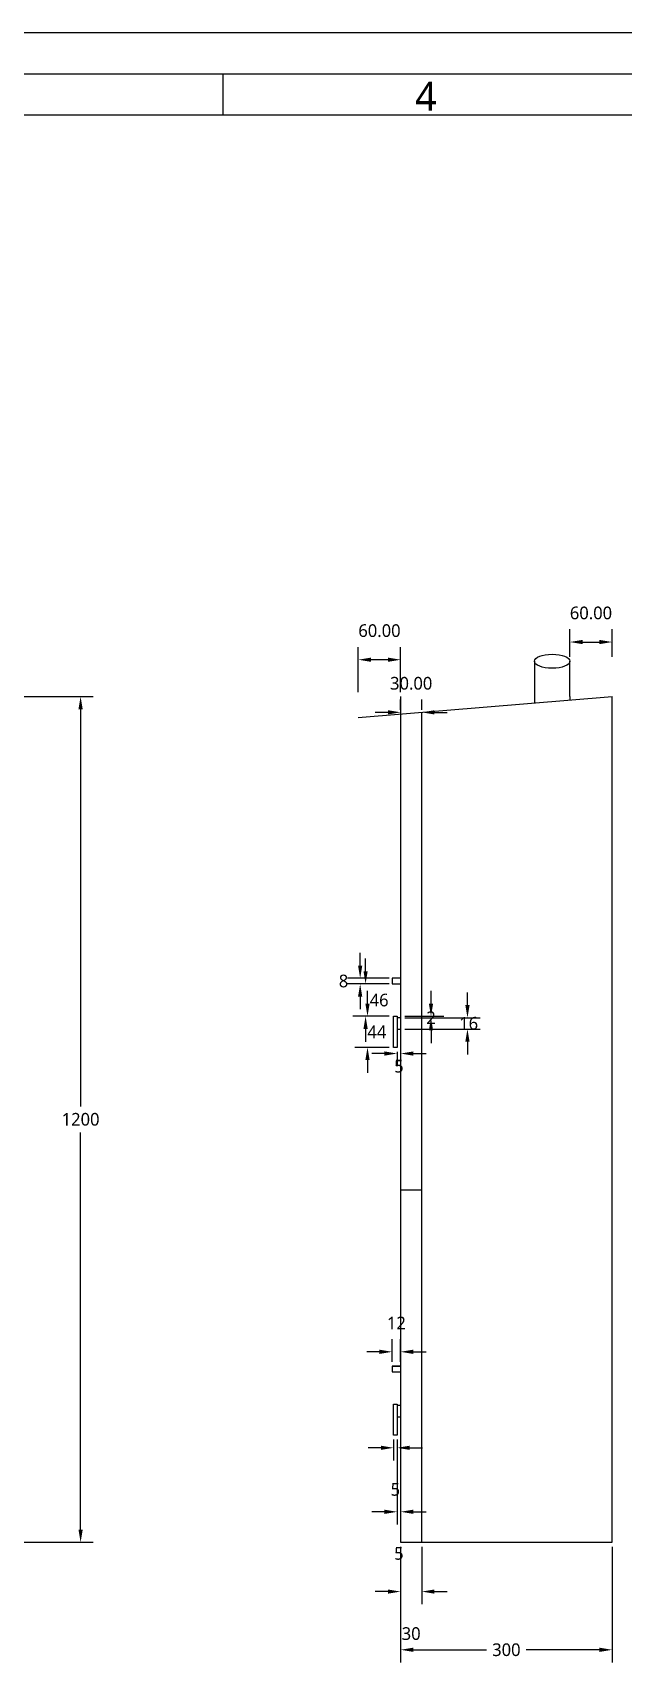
# Model space of a CAD drawing. Header units: millimetres. Extents: x 285 to 8665, y 589 to 4057.
# Drawn here: x 1930 to 2768, y 1748 to 4057 of the extents above; entities that cross this region are included whole.
import ezdxf
from ezdxf.enums import TextEntityAlignment as Align

# ---------------------------------------------------------------- set-up
doc = ezdxf.new("R2010")
doc.units = ezdxf.units.MM
doc.header["$LTSCALE"] = 6
for name, color, linetype in [('035', 5, 'Continuous'), ('07', 7, 'Continuous'), ('DIMEN', 120, 'Continuous')]:
    doc.layers.add(name, color=color, linetype=linetype)
doc.styles.add('ISO Proportional', font='Microsoft JhengHei.ttf')
doc.styles.get("Standard").update_dxf_attribs({"font": 'Microsoft JhengHei.ttf'})
doc.styles.add('WD', font='Microsoft JhengHei.ttf')
doc.dimstyles.new('-', dxfattribs={"dimscale": 100, "dimtxt": 0.18, "dimasz": 0.18, "dimexe": 0.18, "dimexo": 0.0625, "dimgap": 0.09, "dimtad": 0, "dimtih": 1, "dimtoh": 1, "dimzin": 0, "dimdsep": 46, "dimtxsty": 'WD', "dimcen": 0.09, "dimadec": 0, "dimazin": 0, "dimtfac": 1, "dimtofl": 0, "dimtmove": 2, "dimatfit": 3, "dimfxl": 1, "dimtolj": 1, "dimtzin": 0, "dimarcsym": 0})

# ---------------------------------------------------------------- blocks, each defined once
blk = doc.blocks.new('IEC_border_a3')
at = {"layer": '035'}
blk.add_line((164, 292), (164, 287), dxfattribs=at)
for points in [[(0, 297), (420, 297), (420, 0), (0, 0)], [(18, 287), (410, 287), (410, 10), (18, 10)]]:
    blk.add_lwpolyline(points, close=True, dxfattribs=at)
at = {"layer": '07'}
blk.add_lwpolyline([(13, 292), (415, 292), (415, 5), (13, 5)], close=True, dxfattribs=at)
at = {"layer": '035', "style": 'ISO Proportional'}
blk.add_text('4', height=3.5, dxfattribs=at).set_placement((187.38, 287.5))
blk = doc.blocks.new('電腦輔助電機製圖作業圖框')
at = {"xscale": 0.7070707070707071, "yscale": 0.7070707070707071, "zscale": 0.7070707070707071}
blk.add_blockref('IEC_border_a3', (0, 0), dxfattribs=at)
for tag, height, p in [('@科系', 3.54, (208.59, 31.82)), ('@班級', 3.54, (243.94, 31.82)), ('@項目', 3.54, (279.29, 31.82)), ('@姓名', 3.54, (243.94, 24.75)), ('@學號', 2.36, (208.59, 24.75)), ('@日期', 2.36, (279.29, 24.75)), ('@作業', 3.54, (227.52, 14.49)), ('@頁次', 3.54, (272.22, 10.61)), ('@總頁次', 3.54, (286.36, 10.61))]:
    blk.add_attdef(tag, text='', height=height).set_placement(p, align=Align.MIDDLE_CENTER)
at = {"flags": 9}
blk.add_attdef('WD_TB', (0, 0), '', height=3.54, dxfattribs=at)
blk = doc.blocks.new('*D49')
at = {"layer": 'Defpoints', "color": 0, "transparency": 16777216}
for p in [(1783.2, 3114.7), (1783.2, 1914.7), (1998.2, 1914.7)]:
    blk.add_point(p, dxfattribs=at)
at = {"layer": 'DIMEN', "color": 0, "lineweight": -2, "transparency": 16777216}
for p, q in [((1789.4, 3114.7), (2016.2, 3114.7)), ((1998.2, 3096.7), (1998.2, 2533)), ((1998.2, 1932.7), (1998.2, 2496.3)), ((1789.4, 1914.7), (2016.2, 1914.7))]:
    blk.add_line(p, q, dxfattribs=at)
at = {"layer": 'DIMEN', "color": 0, "transparency": 16777216}
for points in [[(1995.2, 3096.7), (2001.2, 3096.7), (1998.2, 3114.7)], [(1995.2, 1932.7), (2001.2, 1932.7), (1998.2, 1914.7)]]:
    blk.add_solid(points, dxfattribs=at)
at = {"layer": 'DIMEN', "color": 0, "transparency": 16777216, "insert": (1998.2, 2514.7), "char_height": 18, "attachment_point": 5, "style": 'WD'}
blk.add_mtext('\\A1;1200', dxfattribs=at)
blk = doc.blocks.new('*D75')
at = {"layer": 'Defpoints', "color": 0, "transparency": 16777216}
for p in [(2392.1, 3166.9), (2392.1, 3114.7), (2452.1, 3114.7)]:
    blk.add_point(p, dxfattribs=at)
at = {"layer": 'DIMEN', "color": 0, "lineweight": -2, "transparency": 16777216}
for p, q in [((2392.1, 3120.9), (2392.1, 3184.9)), ((2434.1, 3166.9), (2410.1, 3166.9)), ((2452.1, 3120.9), (2452.1, 3184.9))]:
    blk.add_line(p, q, dxfattribs=at)
at = {"layer": 'DIMEN', "color": 0, "transparency": 16777216}
for points in [[(2410.1, 3169.9), (2410.1, 3163.9), (2392.1, 3166.9)], [(2434.1, 3169.9), (2434.1, 3163.9), (2452.1, 3166.9)]]:
    blk.add_solid(points, dxfattribs=at)
at = {"layer": 'DIMEN', "color": 0, "transparency": 16777216, "insert": (2422.1, 3208), "char_height": 18, "attachment_point": 5, "style": 'WD'}
blk.add_mtext('\\A1;60.00', dxfattribs=at)
blk = doc.blocks.new('*D76')
at = {"layer": 'Defpoints', "color": 0, "transparency": 16777216}
for p in [(2752.1, 3192), (2692.1, 3164.7), (2752.1, 3164.7)]:
    blk.add_point(p, dxfattribs=at)
at = {"layer": 'DIMEN', "color": 0, "lineweight": -2, "transparency": 16777216}
for p, q in [((2692.1, 3170.9), (2692.1, 3210)), ((2752.1, 3170.9), (2752.1, 3210)), ((2710.1, 3192), (2734.1, 3192))]:
    blk.add_line(p, q, dxfattribs=at)
at = {"layer": 'DIMEN', "color": 0, "transparency": 16777216}
for points in [[(2710.1, 3195), (2710.1, 3189), (2692.1, 3192)], [(2734.1, 3195), (2734.1, 3189), (2752.1, 3192)]]:
    blk.add_solid(points, dxfattribs=at)
at = {"layer": 'DIMEN', "color": 0, "transparency": 16777216, "insert": (2722.1, 3233.1), "char_height": 18, "attachment_point": 5, "style": 'WD'}
blk.add_mtext('\\A1;60.00', dxfattribs=at)
blk = doc.blocks.new('*D77')
at = {"layer": 'Defpoints', "color": 0, "transparency": 16777216}
for p in [(2452.1, 3089.7), (2482.1, 3092.2), (2482.1, 3089.7)]:
    blk.add_point(p, dxfattribs=at)
at = {"layer": 'DIMEN', "color": 0, "lineweight": -2, "transparency": 16777216}
for p, q in [((2452.1, 3095.9), (2452.1, 3110.2)), ((2482.1, 3095.9), (2482.1, 3110.2)), ((2434.1, 3092.2), (2416.1, 3092.2)), ((2500.1, 3092.2), (2518.1, 3092.2))]:
    blk.add_line(p, q, dxfattribs=at)
at = {"layer": 'DIMEN', "color": 0, "transparency": 16777216}
for points in [[(2434.1, 3095.2), (2434.1, 3089.2), (2452.1, 3092.2)], [(2500.1, 3095.2), (2500.1, 3089.2), (2482.1, 3092.2)]]:
    blk.add_solid(points, dxfattribs=at)
at = {"layer": 'DIMEN', "color": 0, "transparency": 16777216, "insert": (2467.1, 3133.3), "char_height": 18, "attachment_point": 5, "style": 'WD'}
blk.add_mtext('\\A1;30.00', dxfattribs=at)
blk = doc.blocks.new('*D78')
at = {"layer": 'Defpoints', "color": 0, "transparency": 16777216}
for p in [(2452.1, 1914.7), (2752.1, 1914.7), (2752.1, 1762.1)]:
    blk.add_point(p, dxfattribs=at)
at = {"layer": 'DIMEN', "color": 0, "lineweight": -2, "transparency": 16777216}
for p, q in [((2452.1, 1908.4), (2452.1, 1744.1)), ((2752.1, 1908.4), (2752.1, 1744.1)), ((2470.1, 1762.1), (2573.7, 1762.1)), ((2734.1, 1762.1), (2630.4, 1762.1))]:
    blk.add_line(p, q, dxfattribs=at)
at = {"layer": 'DIMEN', "color": 0, "transparency": 16777216}
for points in [[(2470.1, 1765.1), (2470.1, 1759.1), (2452.1, 1762.1)], [(2734.1, 1765.1), (2734.1, 1759.1), (2752.1, 1762.1)]]:
    blk.add_solid(points, dxfattribs=at)
at = {"layer": 'DIMEN', "color": 0, "transparency": 16777216, "insert": (2602.1, 1762.1), "char_height": 18, "attachment_point": 5, "style": 'WD'}
blk.add_mtext('\\A1;300', dxfattribs=at)
blk = doc.blocks.new('*D79')
at = {"layer": 'Defpoints', "color": 0, "transparency": 16777216}
for p in [(2452.1, 1914.7), (2482.1, 1914.7), (2482.1, 1844.7)]:
    blk.add_point(p, dxfattribs=at)
at = {"layer": 'DIMEN', "color": 0, "lineweight": -2, "transparency": 16777216}
for p, q in [((2452.1, 1908.4), (2452.1, 1826.7)), ((2482.1, 1908.4), (2482.1, 1826.7)), ((2434.1, 1844.7), (2416.1, 1844.7)), ((2500.1, 1844.7), (2518.1, 1844.7))]:
    blk.add_line(p, q, dxfattribs=at)
at = {"layer": 'DIMEN', "color": 0, "transparency": 16777216}
for points in [[(2434.1, 1847.7), (2434.1, 1841.7), (2452.1, 1844.7)], [(2500.1, 1847.7), (2500.1, 1841.7), (2482.1, 1844.7)]]:
    blk.add_solid(points, dxfattribs=at)
at = {"layer": 'DIMEN', "color": 0, "transparency": 16777216, "insert": (2467.1, 1785), "char_height": 18, "attachment_point": 5, "style": 'WD'}
blk.add_mtext('\\A1;30', dxfattribs=at)
blk = doc.blocks.new('*D80')
at = {"layer": 'Defpoints', "color": 0, "transparency": 16777216}
for p in [(2442.1, 2706.9), (2402.4, 2660.9), (2442.1, 2660.9)]:
    blk.add_point(p, dxfattribs=at)
at = {"layer": 'DIMEN', "color": 0, "lineweight": -2, "transparency": 16777216}
for p, q in [((2402.4, 2724.9), (2402.4, 2742.9)), ((2435.8, 2706.9), (2384.4, 2706.9)), ((2435.8, 2660.9), (2384.4, 2660.9)), ((2402.4, 2642.9), (2402.4, 2624.9))]:
    blk.add_line(p, q, dxfattribs=at)
at = {"layer": 'DIMEN', "color": 0, "transparency": 16777216}
for points in [[(2399.4, 2724.9), (2405.4, 2724.9), (2402.4, 2706.9)], [(2399.4, 2642.9), (2405.4, 2642.9), (2402.4, 2660.9)]]:
    blk.add_solid(points, dxfattribs=at)
at = {"layer": 'DIMEN', "color": 0, "transparency": 16777216, "insert": (2421.6, 2683.9), "char_height": 18, "attachment_point": 5, "style": 'WD'}
blk.add_mtext('\\A1;46', dxfattribs=at)
blk = doc.blocks.new('*D81')
at = {"layer": 'Defpoints', "color": 0, "transparency": 16777216}
for p in [(2442.1, 2660.9), (2405.1, 2616.9), (2442.1, 2616.9)]:
    blk.add_point(p, dxfattribs=at)
at = {"layer": 'DIMEN', "color": 0, "lineweight": -2, "transparency": 16777216}
for p, q in [((2405.1, 2678.9), (2405.1, 2696.9)), ((2435.8, 2660.9), (2387.1, 2660.9)), ((2435.8, 2616.9), (2387.1, 2616.9)), ((2405.1, 2598.9), (2405.1, 2580.9))]:
    blk.add_line(p, q, dxfattribs=at)
at = {"layer": 'DIMEN', "color": 0, "transparency": 16777216}
for points in [[(2402.1, 2678.9), (2408.1, 2678.9), (2405.1, 2660.9)], [(2402.1, 2598.9), (2408.1, 2598.9), (2405.1, 2616.9)]]:
    blk.add_solid(points, dxfattribs=at)
at = {"layer": 'DIMEN', "color": 0, "transparency": 16777216, "insert": (2418.4, 2638.9), "char_height": 18, "attachment_point": 5, "style": 'WD'}
blk.add_mtext('\\A1;44', dxfattribs=at)
blk = doc.blocks.new('*D82')
at = {"layer": 'Defpoints', "color": 0, "transparency": 16777216}
for p in [(2452.1, 2660.9), (2452.1, 2658.9), (2495.2, 2658.9)]:
    blk.add_point(p, dxfattribs=at)
at = {"layer": 'DIMEN', "color": 0, "lineweight": -2, "transparency": 16777216}
for p, q in [((2495.2, 2678.9), (2495.2, 2696.9)), ((2458.3, 2660.9), (2513.2, 2660.9)), ((2458.3, 2658.9), (2513.2, 2658.9)), ((2495.2, 2640.9), (2495.2, 2622.9))]:
    blk.add_line(p, q, dxfattribs=at)
at = {"layer": 'DIMEN', "color": 0, "transparency": 16777216}
for points in [[(2492.2, 2678.9), (2498.2, 2678.9), (2495.2, 2660.9)], [(2492.2, 2640.9), (2498.2, 2640.9), (2495.2, 2658.9)]]:
    blk.add_solid(points, dxfattribs=at)
at = {"layer": 'DIMEN', "color": 0, "transparency": 16777216, "insert": (2495.2, 2658.9), "char_height": 18, "attachment_point": 5, "style": 'WD'}
blk.add_mtext('\\A1;2', dxfattribs=at)
blk = doc.blocks.new('*D83')
at = {"layer": 'Defpoints', "color": 0, "transparency": 16777216}
for p in [(2447.1, 2616.9), (2452.1, 2616.9), (2452.1, 2608.1)]:
    blk.add_point(p, dxfattribs=at)
at = {"layer": 'DIMEN', "color": 0, "lineweight": -2, "transparency": 16777216}
for p, q in [((2447.1, 2610.7), (2447.1, 2590.1)), ((2452.1, 2610.7), (2452.1, 2590.1)), ((2429.1, 2608.1), (2411.1, 2608.1)), ((2470.1, 2608.1), (2488.1, 2608.1))]:
    blk.add_line(p, q, dxfattribs=at)
at = {"layer": 'DIMEN', "color": 0, "transparency": 16777216}
for points in [[(2429.1, 2611.1), (2429.1, 2605.1), (2447.1, 2608.1)], [(2470.1, 2611.1), (2470.1, 2605.1), (2452.1, 2608.1)]]:
    blk.add_solid(points, dxfattribs=at)
at = {"layer": 'DIMEN', "color": 0, "transparency": 16777216, "insert": (2449.6, 2590.1), "char_height": 18, "attachment_point": 5, "style": 'WD'}
blk.add_mtext('\\A1;5', dxfattribs=at)
blk = doc.blocks.new('*D84')
at = {"layer": 'Defpoints', "color": 0, "transparency": 16777216}
for p in [(2452.1, 2658.9), (2452.1, 2642.9), (2546.9, 2642.9)]:
    blk.add_point(p, dxfattribs=at)
at = {"layer": 'DIMEN', "color": 0, "lineweight": -2, "transparency": 16777216}
for p, q in [((2546.9, 2676.9), (2546.9, 2694.9)), ((2458.3, 2658.9), (2564.9, 2658.9)), ((2458.3, 2642.9), (2564.9, 2642.9)), ((2546.9, 2624.9), (2546.9, 2606.9))]:
    blk.add_line(p, q, dxfattribs=at)
at = {"layer": 'DIMEN', "color": 0, "transparency": 16777216}
for points in [[(2543.9, 2676.9), (2549.9, 2676.9), (2546.9, 2658.9)], [(2543.9, 2624.9), (2549.9, 2624.9), (2546.9, 2642.9)]]:
    blk.add_solid(points, dxfattribs=at)
at = {"layer": 'DIMEN', "color": 0, "transparency": 16777216, "insert": (2548.6, 2650.9), "char_height": 18, "attachment_point": 5, "style": 'WD'}
blk.add_mtext('\\A1;16', dxfattribs=at)
blk = doc.blocks.new('*D85')
at = {"layer": 'Defpoints', "color": 0, "transparency": 16777216}
for p in [(2394.7, 2706.9), (2442.1, 2714.9), (2442.1, 2706.9)]:
    blk.add_point(p, dxfattribs=at)
at = {"layer": 'DIMEN', "color": 0, "lineweight": -2, "transparency": 16777216}
for p, q in [((2394.7, 2732.9), (2394.7, 2750.9)), ((2435.8, 2714.9), (2376.7, 2714.9)), ((2435.8, 2706.9), (2376.7, 2706.9)), ((2394.7, 2688.9), (2394.7, 2670.9))]:
    blk.add_line(p, q, dxfattribs=at)
at = {"layer": 'DIMEN', "color": 0, "transparency": 16777216}
for points in [[(2391.7, 2732.9), (2397.7, 2732.9), (2394.7, 2714.9)], [(2391.7, 2688.9), (2397.7, 2688.9), (2394.7, 2706.9)]]:
    blk.add_solid(points, dxfattribs=at)
at = {"layer": 'DIMEN', "color": 0, "transparency": 16777216, "insert": (2371.1, 2710.9), "char_height": 18, "attachment_point": 5, "style": 'WD'}
blk.add_mtext('\\A1;8', dxfattribs=at)
blk = doc.blocks.new('*D86')
at = {"layer": 'Defpoints', "color": 0, "transparency": 16777216}
for p in [(2452.1, 2184.9), (2440.1, 2164.7), (2452.1, 2164.7)]:
    blk.add_point(p, dxfattribs=at)
at = {"layer": 'DIMEN', "color": 0, "lineweight": -2, "transparency": 16777216}
for p, q in [((2440.1, 2170.9), (2440.1, 2202.9)), ((2452.1, 2170.9), (2452.1, 2202.9)), ((2422.1, 2184.9), (2404.1, 2184.9)), ((2470.1, 2184.9), (2488.1, 2184.9))]:
    blk.add_line(p, q, dxfattribs=at)
at = {"layer": 'DIMEN', "color": 0, "transparency": 16777216}
for points in [[(2422.1, 2187.9), (2422.1, 2181.9), (2440.1, 2184.9)], [(2470.1, 2187.9), (2470.1, 2181.9), (2452.1, 2184.9)]]:
    blk.add_solid(points, dxfattribs=at)
at = {"layer": 'DIMEN', "color": 0, "transparency": 16777216, "insert": (2446.1, 2225.8), "char_height": 18, "attachment_point": 5, "style": 'WD'}
blk.add_mtext('\\A1;12', dxfattribs=at)
blk = doc.blocks.new('*D87')
at = {"layer": 'Defpoints', "color": 0, "transparency": 16777216}
for p in [(2447.1, 2066.7), (2452.1, 2066.7), (2452.1, 1957.9)]:
    blk.add_point(p, dxfattribs=at)
at = {"layer": 'DIMEN', "color": 0, "lineweight": -2, "transparency": 16777216}
for p, q in [((2447.1, 2060.4), (2447.1, 1939.9)), ((2452.1, 2060.4), (2452.1, 1939.9)), ((2429.1, 1957.9), (2411.1, 1957.9)), ((2470.1, 1957.9), (2488.1, 1957.9))]:
    blk.add_line(p, q, dxfattribs=at)
at = {"layer": 'DIMEN', "color": 0, "transparency": 16777216}
for points in [[(2429.1, 1960.9), (2429.1, 1954.9), (2447.1, 1957.9)], [(2470.1, 1960.9), (2470.1, 1954.9), (2452.1, 1957.9)]]:
    blk.add_solid(points, dxfattribs=at)
at = {"layer": 'DIMEN', "color": 0, "transparency": 16777216, "insert": (2449.6, 1898.8), "char_height": 18, "attachment_point": 5, "style": 'WD'}
blk.add_mtext('\\A1;5', dxfattribs=at)
blk = doc.blocks.new('*D88')
at = {"layer": 'Defpoints', "color": 0, "transparency": 16777216}
for p in [(2442.1, 2066.7), (2447.1, 2066.7), (2442.1, 2048.7)]:
    blk.add_point(p, dxfattribs=at)
at = {"layer": 'DIMEN', "color": 0, "lineweight": -2, "transparency": 16777216}
for p, q in [((2442.1, 2060.4), (2442.1, 2030.7)), ((2447.1, 2060.4), (2447.1, 2030.7)), ((2424.1, 2048.7), (2406.1, 2048.7)), ((2465.1, 2048.7), (2483.1, 2048.7))]:
    blk.add_line(p, q, dxfattribs=at)
at = {"layer": 'DIMEN', "color": 0, "transparency": 16777216}
for points in [[(2424.1, 2051.7), (2424.1, 2045.7), (2442.1, 2048.7)], [(2465.1, 2051.7), (2465.1, 2045.7), (2447.1, 2048.7)]]:
    blk.add_solid(points, dxfattribs=at)
at = {"layer": 'DIMEN', "color": 0, "transparency": 16777216, "insert": (2444.6, 1989.6), "char_height": 18, "attachment_point": 5, "style": 'WD'}
blk.add_mtext('\\A1;5', dxfattribs=at)

msp = doc.modelspace()

# ---------------------------------------------------------------- linework, layer by layer
for p, q in [((2642.052, 3164.681), (2642.052, 3114.681)), ((2692.052, 3114.681), (2692.052, 3164.681)), ((2392.052, 3084.681), (2752.052, 3114.681)), ((2452.052, 3114.681), (2452.052, 2714.907)), ((2642.052, 3114.681), (2642.052, 3105.514)), ((2692.052, 3114.681), (2692.052, 3109.681)), ((2752.052, 1914.681), (2752.052, 3114.681)), ((2452.052, 3089.681), (2452.052, 1914.681)), ((2482.052, 1914.681), (2482.052, 3092.181)), ((2452.052, 2714.907), (2440.052, 2714.907)), ((2440.052, 2714.907), (2440.052, 2706.907)), ((2440.052, 2706.907), (2444.552, 2706.907)), ((2452.052, 2714.907), (2442.052, 2714.907)), ((2442.052, 2706.907), (2447.052, 2706.907)), ((2452.052, 2714.907), (2447.052, 2714.907)), ((2447.052, 2706.907), (2452.052, 2706.907)), ((2442.052, 2660.907), (2447.052, 2660.907)), ((2442.052, 2616.907), (2442.052, 2660.907)), ((2447.052, 2660.907), (2447.052, 2616.907)), ((2452.052, 2658.907), (2447.052, 2658.907)), ((2447.052, 2658.907), (2447.052, 2642.907)), ((2452.052, 2660.907), (2452.052, 2658.907)), ((2447.052, 2642.907), (2452.052, 2642.907)), ((2447.052, 2616.907), (2442.052, 2616.907)), ((2452.052, 2414.681), (2482.052, 2414.681)), ((2440.052, 2164.681), (2452.052, 2164.681)), ((2452.052, 2164.681), (2440.052, 2164.681)), ((2440.052, 2164.681), (2440.052, 2156.681)), ((2440.052, 2156.681), (2444.552, 2156.681)), ((2452.052, 2164.681), (2442.052, 2164.681)), ((2442.052, 2156.681), (2447.052, 2156.681)), ((2452.052, 2164.681), (2447.052, 2164.681)), ((2447.052, 2156.681), (2452.052, 2156.681)), ((2442.052, 2110.681), (2447.052, 2110.681)), ((2442.052, 2066.681), (2442.052, 2110.681)), ((2447.052, 2110.681), (2447.052, 2066.681)), ((2452.052, 2108.681), (2447.052, 2108.681)), ((2447.052, 2108.681), (2447.052, 2092.681)), ((2452.052, 2110.681), (2452.052, 2108.681)), ((2447.052, 2092.681), (2452.052, 2092.681)), ((2447.052, 2066.681), (2442.052, 2066.681)), ((2452.052, 1914.681), (2752.052, 1914.681))]:
    msp.add_line(p, q)
msp.add_ellipse((2667.052, 3164.681), major_axis=(25, 0), ratio=0.4)

# ---------------------------------------------------------------- block references
at = {"xscale": 16.51536635913081, "yscale": 16.51536635913081, "zscale": 16.51536635913081}
msp.add_blockref('電腦輔助電機製圖作業圖框', (284.586, 588.536), dxfattribs=at)

# ---------------------------------------------------------------- dimensions: what is measured, and where the dimension line sits
at = {"layer": 'DIMEN'}
for base, p1, p2, picture, middle in [((2752.052, 3191.969), (2692.052, 3164.681), (2752.052, 3164.681), '*D76', (2722.052, 3233.073)), ((2392.052, 3166.858), (2452.052, 3114.681), (2392.052, 3114.681), '*D75', (2422.052, 3207.962)), ((2482.052, 3092.181), (2452.052, 3089.681), (2482.052, 3089.681), '*D77', (2467.052, 3133.285))]:
    dim = msp.add_linear_dim(base=base, p1=p1, p2=p2, dimstyle='-', dxfattribs=at)
    dim.commit()
    dim.dimension.update_dxf_attribs({"geometry": picture, "text_midpoint": middle})
dim = msp.add_linear_dim(base=(1998.204, 1914.681), p1=(1783.165, 3114.681), p2=(1783.165, 1914.681), angle=90, dimstyle='-', override={"dimdec": 0}, dxfattribs=at)
dim.commit()
dim.dimension.update_dxf_attribs({"geometry": '*D49', "text_midpoint": (1998.204, 2514.681)})
for base, p1, p2, angle, picture, middle, dimtype in [((2394.731, 2706.907), (2442.052, 2714.907), (2442.052, 2706.907), 90, '*D85', (2371.096, 2710.907), 160), ((2402.434, 2660.907), (2442.052, 2706.907), (2442.052, 2660.907), 90, '*D80', (2421.581, 2683.907), 160), ((2405.124, 2616.907), (2442.052, 2660.907), (2442.052, 2616.907), 90, '*D81', (2418.4, 2638.907), 160), ((2495.213, 2658.907), (2452.052, 2660.907), (2452.052, 2658.907), 90, '*D82', (2495.213, 2658.907), 160), ((2546.944, 2642.907), (2452.052, 2658.907), (2452.052, 2642.907), 270, '*D84', (2548.597, 2650.907), 161)]:
    dim = msp.add_linear_dim(base=base, p1=p1, p2=p2, angle=angle, dimstyle='-', override={"dimdec": 0}, dxfattribs=at)
    dim.commit()
    dim.dimension.update_dxf_attribs({"geometry": picture, "text_midpoint": middle, "dimtype": dimtype})
dim = msp.add_linear_dim(base=(2452.052, 2608.058), p1=(2447.052, 2616.907), p2=(2452.052, 2616.907), dimstyle='-', override={"dimdec": 0}, dxfattribs=at)
dim.commit()
dim.dimension.update_dxf_attribs({"geometry": '*D83', "text_midpoint": (2449.552, 2590.058), "dimtype": 160})
for base, p1, p2, picture, middle in [((2452.052, 2184.907), (2440.052, 2164.681), (2452.052, 2164.681), '*D86', (2446.052, 2225.813)), ((2442.052, 2048.75), (2447.052, 2066.681), (2442.052, 2066.681), '*D88', (2444.552, 1989.646)), ((2452.052, 1957.89), (2447.052, 2066.681), (2452.052, 2066.681), '*D87', (2449.552, 1898.786)), ((2482.052, 1844.664), (2452.052, 1914.681), (2482.052, 1914.681), '*D79', (2467.052, 1784.955)), ((2752.052, 1762.092), (2452.052, 1914.681), (2752.052, 1914.681), '*D78', (2602.052, 1762.092))]:
    dim = msp.add_linear_dim(base=base, p1=p1, p2=p2, dimstyle='-', override={"dimdec": 0}, dxfattribs=at)
    dim.commit()
    dim.dimension.update_dxf_attribs({"geometry": picture, "text_midpoint": middle})

doc.saveas('drawing.dxf')
